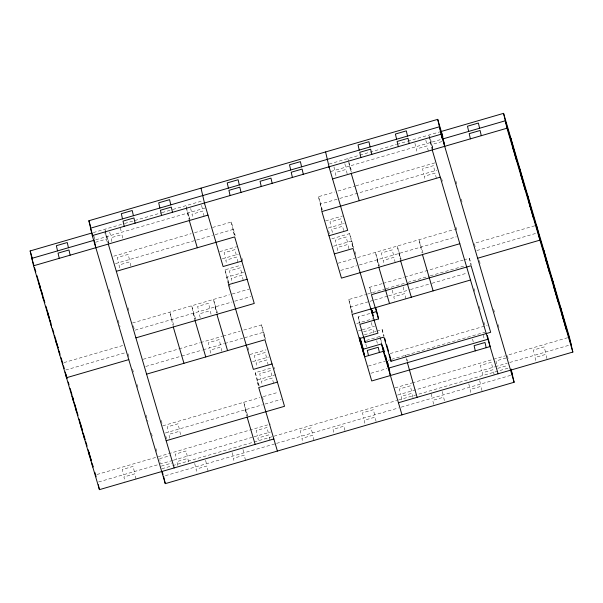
<?xml version="1.0" encoding="UTF-8"?>
<svg xmlns="http://www.w3.org/2000/svg" width="603" height="603" viewBox="0 0 603 603"><rect width="100%" height="100%" fill="white"/><g stroke="black" fill="none" stroke-linecap="round" stroke-linejoin="round"><path stroke-width="0.45" stroke-dasharray="3.02 2.26" d="M93.329 232.577L124.09 223.638M124.693 223.457L161.589 212.738M162.071 212.595L172.383 209.603M172.918 209.445L202.789 200.761M329.155 164.039L359.539 155.212M359.901 155.107L396.427 144.486M396.97 144.328L407.229 141.351M407.824 141.177L441.283 131.454M95.764 239.798L205.382 207.937M330.859 171.478L442.986 138.886M95.432 242.27L106.339 239.105L107.13 242.572M441.878 141.592L431.816 144.516L432.811 148.851M113.809 256.177L191.196 233.685M194.626 232.69L209.912 228.243M212.58 227.474L231.266 222.04L235.238 235.532M321.881 211.563L318.474 196.699L334.499 192.04M338.057 191.008L355.122 186.048M355.853 185.83L435.034 162.818M115.512 263.609L212.505 235.426M215.173 234.65L232.969 229.472L234.823 235.773M337.085 199.216L320.178 204.131L322.032 210.424M339.76 198.44L436.738 170.257M219.703 251.67L236.61 246.755M325.597 220.894L342.504 215.98M222.296 258.845L238.313 254.195M328.19 228.07L344.207 223.419M228.447 284.691L225.04 269.82L241.057 265.162M331.831 238.788L349.627 233.61L353.848 247.954M243.65 272.337L226.743 277.252L228.59 283.531M333.534 246.22L351.33 241.049L353.177 247.32M132.494 322.982L229.494 294.792M232.163 294.015L249.069 289.108M338.064 263.24L354.971 258.333M357.639 257.556L454.639 229.366M135.095 330.158L232.072 301.975M234.755 301.199L250.773 296.54M340.657 270.423L356.675 265.765M359.35 264.988L456.32 236.806M63.986 362.599L123.57 345.278M534.703 225.793L474.214 243.378L475.812 248.79M65.689 370.031L125.273 352.717M476.822 250.546L536.406 233.233M371.049 293.058L369.722 287.277L382.294 283.621M383.191 283.357L403.844 277.357M404.741 277.101L463.104 260.134M464.009 259.878L469.39 258.31L471.245 264.604M143.175 359.282L178.774 348.941M179.091 348.843L199.744 342.843M200.641 342.579L222.417 336.255M223.095 336.059L240.175 331.092M243.733 330.06L261.536 324.889L265.765 339.278M352.152 314.412L348.745 299.54L365.652 294.626M367.431 294.113L385.392 288.89M386.116 288.679L405.306 283.101M407.922 282.347L429.389 276.106M430.286 275.842L465.32 265.659M145.775 366.458L180.794 356.283M181.691 356.019L202.344 350.019M203.241 349.755L224.12 343.687M224.791 343.491L242.753 338.275M244.547 337.755L263.24 332.321L265.086 338.615M368.245 301.801L350.449 306.98L352.295 313.251M370.031 301.281L373.626 300.241M374.523 299.977L387.993 296.065M388.694 295.862L409.543 289.802M410.439 289.546L431.092 283.538M431.989 283.282L467.008 273.106M359.674 323.517L358.159 316.907L370.619 313.281M249.966 354.519L265.983 349.861M356.757 323.479L372.775 318.829M252.559 361.694L268.576 357.036M358.453 330.919L362.019 329.886M362.297 329.803L374.478 326.261M363.647 331.786L372.873 329.11L373.868 333.444M364.393 334.793L375.955 331.431M376.845 331.175L382.189 329.622L384.036 335.901M258.333 385.882L255.31 372.669L272.217 367.755M366.541 340.341L379.89 336.459L381.737 342.73M275.699 374.674L257.014 380.101L258.597 385.483M390.209 353.562L487.179 325.379M162.765 425.831L259.757 397.641M263.323 396.608L278.45 392.214M368.327 366.089L385.234 361.174M387.91 360.398L390.608 359.614M391.505 359.358L484.887 332.215M165.365 433.007L262.35 404.817M265.019 404.04L281.043 399.39M370.92 373.265L386.938 368.614M96.925 474.516L155.604 457.466M158.318 456.675L270.438 424.09M395.025 387.88L411.932 382.973M412.203 382.89L492.892 359.441M493.586 359.237L505.374 355.815M567.642 337.718L507.153 355.295L508.171 358.755M159.607 458.679L170.506 455.514M506.045 358.001L495.983 360.926L497.174 366.127M98.628 481.955L158.212 464.634M172.677 460.436L160.797 463.888L159.803 459.546M173.378 460.232L253.154 437.047M254.059 436.783L270.363 432.042M397.618 395.063L494.596 366.873M495.289 366.677L507.236 363.202M509.761 362.471L571.147 344.63M161.31 466.119L172.209 462.946M497.686 368.358L507.749 365.433M161.875 468.78L171.825 465.885M172.729 465.622L253.207 442.233M254.104 441.969L272.194 436.715M274.003 436.188L396.782 400.505M398.583 399.985L508.902 367.92M165.388 475.684L274.802 443.891M276.604 443.363L398.485 407.945M401.191 407.153L510.605 375.36M455.891 181.096L456.953 184.706M461.205 199.148L462.26 202.759M479.264 260.526L480.327 264.137M493.608 309.264L494.671 312.874M498.123 324.61L499.186 328.22M432.803 148.617L428.823 135.072L432.23 149.943M441.569 178.398L442.655 182.083M455.913 227.143L456.976 230.753M473.981 288.528L475.036 292.123M479.272 306.512L480.35 310.176M483.802 321.912L484.865 325.522M430.527 142.512L432.381 148.828M422.952 252.989L419.04 239.708L422.047 252.83M401.146 259.328L397.241 246.047L400.264 259.26M398.945 253.479L400.769 259.674M347.841 158.612L348.617 161.242M348.873 162.124L351.715 171.78M379.347 265.659L375.435 252.378L378.654 266.428M407.507 361.378L405.698 355.227L407.025 361.009M349.544 166.044L351.353 172.194M377.139 259.818L378.963 266.013M369.722 287.277L371.569 293.548M354.903 251.541L355.958 255.122M358.159 316.907L359.938 322.952M318.474 196.699L322.447 210.183M328.537 230.866L329.592 234.469M348.745 299.54L352.71 313.032M241.856 258.009L242.911 261.612M273.996 367.235L274.523 369.028M225.04 269.82L228.997 283.267M229.261 284.156L230.052 286.847M247.856 347.351L248.911 350.931M255.31 372.669L259.267 386.108M262.426 396.864L263.217 399.548M190.013 219.726L185.882 205.676L186.259 207.326M217.381 312.731L213.477 299.45L216.5 312.671M247.614 415.467L243.74 402.299L246.959 416.341M187.586 213.115L189.395 219.258M215.181 306.882L217.005 313.085M245.444 409.731L247.253 415.882M195.583 319.07L191.671 305.789L194.89 319.831M193.375 313.221L195.199 319.417M173.777 325.401L169.873 312.12L172.873 325.243M108.887 242.753L104.899 229.215L108.306 244.079M128.009 307.741L129.072 311.352M133.323 325.793L134.386 329.396M161.174 420.434L162.23 424.03M165.727 435.909L166.79 439.519M106.603 236.647L108.465 242.964M109.173 289.696L110.236 293.307M118.203 320.381L120.065 326.705M128.032 353.78L129.095 357.391M132.547 369.126L133.61 372.737M137.062 384.465L138.125 388.076M146.099 415.158L147.954 421.474M151.406 433.21L152.469 436.821M155.921 448.557L156.984 452.167M545.451 352.099L544.26 346.891L533.361 350.057L534.552 355.265M546.959 358.664L545.964 354.33L535.065 357.496L536.255 362.697M469.39 258.31L470.905 264.921M492.5 367.483L491.309 362.282L480.41 365.448L481.601 370.649M494.204 374.923L493.013 369.714L482.114 372.88L483.109 377.222M483.297 335.057L484.488 340.258M430.512 138.811L431.303 142.285M434.642 170.868L433.451 165.659L422.552 168.825L423.743 174.033M436.346 178.3L435.155 173.099L424.256 176.264L425.047 179.732M472.594 339.09L473.393 342.564M425.839 140.167L426.63 143.642M428.334 151.074L427.143 145.873L416.243 149.039L417.231 153.373M479.694 380.644L480.493 384.111M481.993 390.676L480.998 386.342L470.099 389.508L471.29 394.716M414.932 143.341L415.731 146.808M468.795 383.81L469.586 387.277M442.323 391.505L443.115 394.973M444.419 400.671L443.627 397.204L432.728 400.369L433.919 405.578M431.22 393.804L432.215 398.138M403.181 287.028L404.176 291.362M405.879 298.802L404.681 293.593L393.782 296.759L394.777 301.101M393.488 255.061L392.297 249.861L381.398 253.026L382.588 258.235M395.191 262.501L394 257.293L383.101 260.466L384.096 264.8M392.282 290.194L393.269 294.528M411.525 391.015L410.334 385.814L399.427 388.98L400.618 394.189M413.025 397.588L412.03 393.246L401.131 396.42L402.322 401.621M348.79 162.742L350.871 171.825M344.856 163.707L345.655 167.174M347.155 173.739L346.16 169.405L335.26 172.571L336.451 177.779M382.189 329.622L383.704 336.233M379.89 336.459L381.405 343.069M376.709 340.687L377.305 343.288M371.365 322.537L372.36 326.879M349.627 233.61L352.657 246.831M333.956 166.873L334.748 170.34M347.434 242.18L346.243 236.971L335.343 240.145L336.534 245.346M348.941 248.745L347.946 244.411L337.047 247.577L338.238 252.785M342.097 224.03L340.906 218.829L329.999 221.994L331.198 227.195M343.597 230.595L342.61 226.261L331.703 229.426L332.901 234.635M365.81 343.861L366.805 348.195M374.591 414.887L373.4 409.678L362.501 412.851L363.692 418.052M376.099 421.452L375.104 417.118L364.204 420.283L365.395 425.492M344.954 430.504L343.959 426.17L333.06 429.336L334.25 434.544M312.301 432.992L311.11 427.783L300.211 430.957L301.402 436.157M314.005 440.424L312.814 435.223L301.907 438.389L302.902 442.723M261.536 324.889L264.936 339.76M271.802 375.805L270.611 370.596L259.712 373.762L260.903 378.97M273.506 383.237L272.315 378.036L261.416 381.202L262.411 385.536M266.466 357.654L265.275 352.446L254.368 355.619L255.566 360.82M268.169 365.086L266.978 359.885L256.071 363.051L257.066 367.385M231.266 222.04L234.673 236.911M241.539 272.955L240.348 267.747L229.449 270.92L230.64 276.121M243.243 280.387L242.052 275.187L231.153 278.352L232.14 282.694M236.195 254.805L235.004 249.604L224.105 252.77L225.296 257.971M237.899 262.237L236.708 257.036L225.808 260.202L226.6 263.677M268.252 432.66L267.061 427.452L256.154 430.617L257.345 435.826M269.956 440.092L268.765 434.884L257.858 438.057L258.657 441.524M201.583 205.344L202.382 208.811M204.078 216.251L202.887 211.042L191.988 214.208L192.779 217.683M190.684 208.51L191.475 211.985M220.412 344.765L219.221 339.564L208.314 342.73L209.512 347.939M221.912 351.338L220.924 346.996L210.017 350.17L211.208 355.371M242.986 449.431L243.778 452.906M245.481 460.338L244.29 455.137L233.391 458.303L234.183 461.77M209.731 308.472L208.54 303.264L197.633 306.43L198.824 311.638M211.035 314.171L210.236 310.696L199.337 313.869L200.528 319.07M186.448 208.156L189.101 219.718M232.08 452.604L232.879 456.072M205.608 460.293L206.407 463.767M208.103 471.199L206.912 465.998L196.013 469.164L197.008 473.498M194.709 463.466L195.5 466.933M187.269 456.192L186.078 450.984L175.179 454.157L176.37 459.358M188.573 461.89L187.782 458.423L176.883 461.589L178.073 466.797M179.257 428.967L178.066 423.766L167.167 426.932L168.358 432.132M180.561 434.665L179.769 431.198L168.87 434.364L170.061 439.572M129.411 259.569L128.22 254.368L117.314 257.534L118.512 262.742M130.911 266.142L129.924 261.8L119.017 264.973L120.208 270.174M120.404 228.009L121.399 232.351M122.703 238.049L121.912 234.575L111.005 237.748L112.203 242.949M109.701 232.049L110.5 235.517M104.832 232.539L105.827 236.873M94.128 236.572L94.927 240.039M134.318 471.576L133.127 466.375L122.228 469.541L123.419 474.749M136.022 479.016L134.831 473.807L123.932 476.981L124.927 481.315"/><path stroke-width="0.9" d="M511.088 369.051L514.118 382.264L165.282 483.644L92.289 235.6L88.882 220.736L437.718 119.356L442.873 136.866M273.845 438.961L99.427 489.651L33.557 265.802L30.15 250.938L91.543 233.097M398.432 402.751L572.85 352.062L569.443 337.198L503.573 113.349L441.283 131.454L444.682 146.325M92.289 235.6L441.125 134.22L437.718 119.356M442.986 138.886L505.276 120.788L571.147 344.63M33.557 265.802L207.975 215.12M332.562 178.91L506.98 128.22L503.573 113.349M116.319 271.305L234.673 236.911L254.255 303.46L135.901 337.853M440.235 177.169L321.881 211.563L341.464 278.111L459.825 243.718M241.795 261.107L223.11 266.541L204.417 203.015M329.004 235.765L347.69 230.331L328.997 166.812M247.14 279.257L228.447 284.691L253.373 369.39L272.059 363.956M334.348 253.916L353.034 248.481L377.96 333.18L359.267 338.615M128.786 359.622L66.488 377.727L65.169 371.945M477.621 258.242L539.911 240.145L536.512 225.273M146.582 374.154L264.936 339.76L284.526 406.301L166.164 440.703M470.506 280.018L352.152 314.412L371.734 380.96L490.088 346.567L488.573 339.956M371.508 313.025L376.845 311.472M378.548 318.912L359.863 324.339L365.199 342.489L383.892 337.062L391.008 361.257L490.676 332.291L471.094 265.742L371.425 294.709L378.548 318.912L377.033 312.301M362.908 349.325L381.593 343.898L389.772 371.667M277.403 382.106L258.717 387.533L277.41 451.059M381.593 343.898L383.297 351.33L364.611 356.757L361.205 341.893M388.716 368.094L488.385 339.127M506.98 128.22L572.85 352.062M444.577 144.305L439.421 126.788L90.586 228.168L93.126 236.813M510.892 369.647L512.414 374.832M441.125 134.22L514.118 382.264M487.33 335.532L488.159 338.373M432.23 149.943L498.101 373.785M422.447 254.579L433.127 290.88M400.641 260.918L411.329 297.211M351.248 173.476L359.26 200.701M378.842 267.25L389.523 303.55M417.118 397.324L407.402 362.667M375.79 307.892L376.581 310.575M384.827 338.584L385.619 341.275M386.674 344.863L388.52 351.134M372.179 310.244L372.971 312.934M383.056 347.215L384.375 351.7M385.43 355.28L386.749 359.765M388.068 364.235L387.269 361.536L390.42 375.526M371.244 308.713L373.355 315.889M383.297 351.33L401.99 414.856M360.119 338.215L361.996 344.577M362.501 346.303L363.315 349.062M359.825 337.695L360.345 339.459M359.441 337.552L364.468 354.639M359.448 338.072L363.496 352.981M189.289 220.547L197.302 247.773M216.884 314.321L227.565 350.622M247.147 417.17L255.159 444.388M195.078 320.653L205.759 356.953M173.28 326.992L183.96 363.292M108.306 244.079L174.177 467.928M88.882 220.736L90.661 226.781M162.305 471.893L163.066 474.486M30.15 250.938L32.276 258.159M33.979 265.591L31.853 258.37L94.143 240.265L95.847 247.705M34.507 267.4L35.833 271.908M36.896 275.518L40.084 286.35M41.147 289.96L43.009 296.277M43.537 298.086L44.871 302.6M45.934 306.211L49.114 317.042M50.177 320.653L50.976 323.359M52.574 328.771L53.901 333.286M54.428 335.095L55.778 339.662M56.818 343.197L58.152 347.727M59.215 351.338L60.006 354.044M61.069 357.654L62.931 363.978M63.458 365.78L64.257 368.486M65.848 373.905L67.182 378.413M68.245 382.023L69.036 384.737M70.099 388.347L71.961 394.664M72.488 396.465L73.287 399.178M74.885 404.59L76.212 409.105M76.739 410.907L78.066 415.422M79.129 419.032L80.998 425.371M81.518 427.135L82.317 429.864M83.38 433.474L85.242 439.791M85.769 441.6L87.103 446.114M88.166 449.725L91.347 460.549M92.41 464.159L93.209 466.873M94.799 472.285L96.133 476.8M41.893 292.99L39.037 283.289L40.235 288.49M47.531 312.15L50.388 321.859M58.107 348.074L55.506 339.248L56.697 344.456M72.232 396.096L75.089 405.796M80.99 425.839L80.207 423.193L81.405 428.394M81.511 427.602L84.518 438.984M91.302 460.873L88.701 452.054L89.636 456.373M564.468 321.942L560.164 306.151L561.355 311.352M566.172 329.374L561.868 313.583L563.059 318.791M556.237 293.963L551.926 278.171L553.124 283.372M557.941 301.394L553.629 285.603L554.828 290.812M548.006 265.983L543.695 250.192L544.886 255.393M549.702 273.415L545.398 257.624L546.589 262.833M531.537 210.017L527.226 194.226L528.416 199.435M533.24 217.457L528.929 201.666L530.12 206.867M523.298 182.038L518.995 166.247L520.185 171.456M525.002 189.478L520.698 173.687L521.889 178.887M515.068 154.059L510.756 138.268L511.955 143.469M516.771 161.491L512.46 145.7L513.658 150.908M479.581 128.251L478.39 123.05L467.483 126.215L468.682 131.424M481.284 135.69L480.094 130.482L469.187 133.655L470.385 138.856M441.012 133.911L442.007 138.245M486.191 347.697L485 342.489L474.101 345.662L475.292 350.863M407.5 136.067L406.309 130.866L395.402 134.032L396.593 139.233M409.203 143.499L408.005 138.298L397.106 141.464L398.297 146.672M370.121 146.928L368.93 141.728L358.031 144.893L359.222 150.094M371.825 154.36L370.634 149.16L359.735 152.325L360.926 157.534M389.5 354.647L391.008 361.257M379.408 352.461L378.217 347.26L367.31 350.426L368.501 355.627M325.59 151.941L329.223 167.566M364.257 338.358L365.199 342.489M360.602 340.341L361.792 345.542M359.388 338.057L360.383 342.391M301.598 166.843L300.407 161.642L289.508 164.807L290.699 170.008M303.301 174.275L302.111 169.074L291.211 172.239L292.402 177.448M272.157 183.327L270.966 178.126L260.066 181.292L261.257 186.5M239.308 184.948L238.117 179.739L227.218 182.913L228.409 188.113M241.012 192.38L239.821 187.179L228.914 190.344L230.112 195.553M201.01 188.144L204.636 203.776M170.785 204.862L169.594 199.653L158.695 202.827L159.885 208.027M172.488 212.294L171.297 207.093L160.398 210.259L161.589 215.459M133.414 215.723L132.215 210.515L121.316 213.688L122.507 218.889M135.117 223.155L133.919 217.954L123.02 221.12L124.21 226.329M163.579 476.212L165.282 483.644M68.448 247.735L67.257 242.534L56.358 245.7L57.549 250.901M70.152 255.167L68.961 249.966L58.061 253.132L59.252 258.34M98.289 484.691L99.427 489.651M91.762 462.629L92.749 466.963M75.292 406.663L76.287 411.005M72.172 396.081L73.167 400.415M58.627 349.838L59.818 355.039M50.592 322.726L51.579 327.06M47.471 312.135L48.466 316.477M42.157 293.872L43.348 299.08"/></g></svg>
